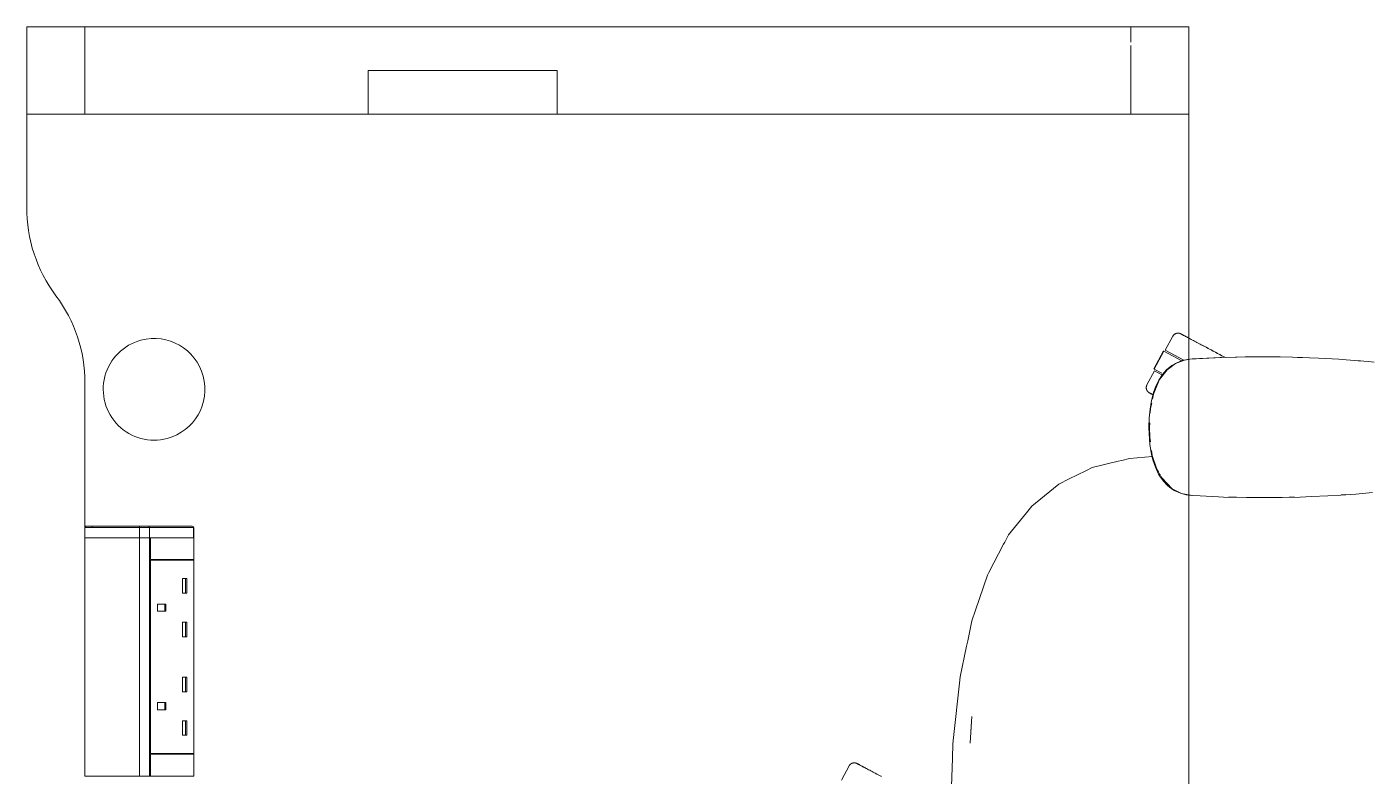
# Model space of a CAD drawing. Header units: millimetres. Extents: x 155927 to 326028, y -36033 to 97293.
# Drawn here: x 164906 to 165830, y 10477 to 10992 of the extents above; entities that cross this region are included whole.
import ezdxf

# ---------------------------------------------------------------- set-up
doc = ezdxf.new("R2010")
doc.units = ezdxf.units.MM
doc.header["$MEASUREMENT"] = 0
doc.layers.add('G-IMPT', color=8, linetype='CONTINUOUS', lineweight=9)
doc.layers.add('I-FURN', color=8, linetype='CONTINUOUS', lineweight=9)

msp = doc.modelspace()

# ---------------------------------------------------------------- linework, layer by layer
at = {"layer": 'G-IMPT'}
for p, q in [((165748.67, 10765.26), (165727.27, 10764.75)), ((165748.67, 10765.26), (165728.48, 10764.79)), ((165738.84, 10765.1), (165758.06, 10765.3)), ((165748.67, 10765.26), (165738.84, 10765.1)), ((165768.86, 10765.21), (165738.84, 10765.1)), ((165746.63, 10765.24), (165744.72, 10765.17)), ((165748.78, 10765.22), (165746.63, 10765.24)), ((165768.86, 10765.21), (165748.67, 10765.26)), ((165768.86, 10765.21), (165758.06, 10765.3)), ((165768.86, 10765.21), (165777.27, 10765.05)), ((165691.02, 10756.41), (165685.8, 10749.62)), ((165687.83, 10753.18), (165690.5, 10756.21)), ((165694.24, 10759.29), (165690.5, 10756.21)), ((165696.64, 10760.58), (165691.02, 10756.41)), ((165697.67, 10761.25), (165694.24, 10759.29)), ((165702.84, 10762.99), (165696.64, 10760.58)), ((165697.67, 10761.25), (165701.31, 10762.64)), ((165702.66, 10763.01), (165701.31, 10762.64)), ((165702.66, 10763.01), (165705.05, 10763.45)), ((165702.84, 10762.99), (165706.01, 10763.47)), ((165706.7, 10763.71), (165705.05, 10763.45)), ((165728.48, 10764.79), (165706.7, 10763.71)), ((165727.27, 10764.75), (165706.7, 10763.71)), ((165706.7, 10763.71), (165708.31, 10763.82)), ((165728.48, 10764.79), (165708.31, 10763.82)), ((165738.84, 10765.1), (165727.27, 10764.75)), ((165727.27, 10764.75), (165728.48, 10764.79)), ((165789.03, 10764.66), (165777.27, 10765.05)), ((165782.21, 10764.91), (165780.72, 10764.92)), ((165784.15, 10764.8), (165782.21, 10764.91)), ((165789.03, 10764.66), (165795.06, 10764.41)), ((165809.2, 10763.6), (165795.06, 10764.41)), ((165814.28, 10763.27), (165809.2, 10763.6)), ((165814.28, 10763.27), (165829.34, 10762.02)), ((165822.47, 10762.62), (165824.14, 10762.45)), ((165829.34, 10762.02), (165833.47, 10761.68)), ((165685.18, 10749.13), (165683.19, 10745.05)), ((165685.8, 10749.62), (165683.96, 10745.23)), ((165685.18, 10749.13), (165687.83, 10753.18)), ((165681.61, 10740.72), (165680.18, 10735.24)), ((165681.63, 10739.61), (165680.92, 10736.14)), ((165681.61, 10740.72), (165683.19, 10745.05)), ((165681.63, 10739.61), (165683.96, 10745.23)), ((165679.18, 10729.31), (165678.61, 10723.16)), ((165679.18, 10729.31), (165680.18, 10735.24)), ((165679.59, 10729.65), (165679.4, 10726.44)), ((165680.36, 10733.39), (165679.59, 10729.65)), ((165678.43, 10716.82), (165678.61, 10723.16)), ((165679, 10719.93), (165678.81, 10716.82)), ((165678.52, 10712.31), (165678.43, 10716.82)), ((165678.52, 10712.31), (165679.1, 10705)), ((165679.04, 10709.65), (165678.81, 10716.82)), ((165679.04, 10709.65), (165679.43, 10706.87)), ((165680.21, 10698.24), (165679.1, 10705)), ((165680.3, 10700.69), (165680.76, 10697.4)), ((165639.41, 10689.05), (165657.36, 10693.45)), ((165657.36, 10693.45), (165659.73, 10694.03)), ((165665.02, 10695.33), (165659.73, 10694.03)), ((165680.9, 10696.77), (165665.02, 10695.33)), ((165681.19, 10694.31), (165680.21, 10698.24)), ((165680.76, 10697.4), (165683.79, 10688)), ((165681.19, 10694.31), (165682.93, 10689.22)), ((165635.05, 10686.9), (165623.58, 10681.26)), ((165635.05, 10686.9), (165639.41, 10689.05)), ((165682.93, 10689.22), (165685.14, 10684.58)), ((165683.79, 10688), (165685.26, 10685.55)), ((165685.14, 10684.58), (165685.94, 10683.21)), ((165685.54, 10685.08), (165686.4, 10683.64)), ((165688.39, 10679.76), (165685.94, 10683.21)), ((165686.87, 10682.85), (165688.76, 10679.7)), ((165612.76, 10674.75), (165597.82, 10662.58)), ((165612.76, 10674.75), (165616.42, 10677.73)), ((165616.42, 10677.73), (165623.58, 10681.26)), ((165687.56, 10681.79), (165688.84, 10680.32)), ((165687.56, 10681.79), (165694.46, 10674.4)), ((165691.25, 10676.71), (165688.39, 10679.76)), ((165688.76, 10679.7), (165694.46, 10674.4)), ((165688.98, 10680.16), (165692.05, 10676.63)), ((165691.25, 10676.71), (165692.57, 10675.58)), ((165694.46, 10674.4), (165692.05, 10676.63)), ((165695.79, 10673.37), (165692.57, 10675.58)), ((165696.7, 10673.29), (165694.46, 10674.4)), ((165695.79, 10673.37), (165700.12, 10671.39)), ((165696.7, 10673.29), (165700.96, 10671.19)), ((165704.07, 10670.32), (165700.12, 10671.39)), ((165700.96, 10671.19), (165706.01, 10670.25)), ((165706.01, 10670.08), (165704.07, 10670.32)), ((165706.01, 10670.25), (165708.31, 10669.82)), ((165708.08, 10669.82), (165706.01, 10670.08)), ((165713.75, 10669.54), (165708.08, 10669.82)), ((165713.75, 10669.54), (165726.31, 10668.92)), ((165729.85, 10668.8), (165726.31, 10668.92)), ((165745.52, 10668.42), (165729.85, 10668.8)), ((165733.25, 10668.74), (165736.58, 10668.6)), ((165738.8, 10668.59), (165736.58, 10668.6)), ((165745.52, 10668.42), (165750.03, 10668.37)), ((165750.03, 10668.37), (165764.75, 10668.37)), ((165770.22, 10668.45), (165764.75, 10668.37)), ((165770.22, 10668.45), (165782.52, 10668.74)), ((165776.99, 10668.58), (165774.92, 10668.58)), ((165778.65, 10668.66), (165776.99, 10668.58)), ((165790.4, 10669.04), (165782.52, 10668.74)), ((165790.4, 10669.04), (165801.71, 10669.57)), ((165810.58, 10670.14), (165801.71, 10669.57)), ((165810.58, 10670.14), (165820.87, 10670.86)), ((165812.62, 10670.27), (165810.72, 10670.18)), ((165812.62, 10670.27), (165814.04, 10670.41)), ((165832.26, 10671.85), (165820.87, 10670.86)), ((165581.85, 10642.79), (165594.06, 10657.92)), ((165597.82, 10662.58), (165594.06, 10657.92)), ((165578.41, 10636.28), (165568.12, 10616.77)), ((165578.41, 10636.28), (165579.14, 10637.66)), ((165581.85, 10642.79), (165579.14, 10637.66)), ((165559.09, 10591.02), (165567.24, 10615.11)), ((165568.12, 10616.77), (165567.24, 10615.11)), ((165559.09, 10591.02), (165556.58, 10583.59)), ((165553.71, 10569.77), (165556.58, 10583.59)), ((165552.94, 10566.08), (165548.59, 10545.14)), ((165552.94, 10566.08), (165553.71, 10569.77)), ((165548.59, 10545.14), (165548.11, 10540.72)), ((165543.98, 10503.28), (165548.11, 10540.72)), ((165555.38, 10499.44), (165556.62, 10517.72)), ((165556.62, 10517.72), (165556.01, 10510.78)), ((165555.38, 10499.44), (165556.01, 10510.78)), ((165543.17, 10488.97), (165543.49, 10498.91)), ((165543.98, 10503.28), (165543.49, 10498.91)), ((165543.17, 10488.97), (165541.47, 10436.78))]:
    msp.add_line(p, q, dxfattribs=at)
at = {"layer": 'I-FURN'}
for p, q in [((164946.01, 10992.36), (164906.01, 10992.36)), ((164906.01, 10992.36), (165706.01, 10992.36)), ((164906.01, 10932.36), (164906.01, 10992.36)), ((164906.01, 10932.36), (164906.01, 10992.36)), ((164906.01, 10992.36), (164906.01, 10868.47)), ((165706.01, 10992.36), (164906.01, 10992.36)), ((164906.01, 10992.36), (165706.01, 10992.36)), ((164906.01, 10868.47), (164906.01, 10992.36)), ((165666.01, 10992.36), (164946.01, 10992.36)), ((164946.01, 10932.36), (164946.01, 10992.36)), ((164946.01, 10932.36), (164946.01, 10992.36)), ((165706.01, 10992.36), (165666.01, 10992.36)), ((165666.01, 10981.78), (165666.01, 10992.36)), ((165666.01, 10981.78), (165666.01, 10992.36)), ((165706.01, 10932.36), (165706.01, 10992.36)), ((165706.01, 10992.36), (165706.01, 10932.36)), ((165706.01, 9392.36), (165706.01, 10992.36)), ((165706.01, 10992.36), (165706.01, 9392.36)), ((165666.01, 10932.36), (165666.01, 10979.46)), ((165666.01, 10932.36), (165666.01, 10979.46)), ((165141.01, 10932.36), (165141.01, 10962.36)), ((165141.01, 10962.36), (165271.01, 10962.36)), ((165141.01, 10932.36), (165141.01, 10962.36)), ((165271.01, 10962.36), (165141.01, 10962.36)), ((165271.01, 10932.36), (165271.01, 10962.36)), ((165271.01, 10962.36), (165271.01, 10932.36)), ((165141.01, 10932.36), (164906.01, 10932.36)), ((164906.01, 10932.36), (164946.01, 10932.36)), ((164946.01, 10932.36), (165666.01, 10932.36)), ((165271.01, 10932.36), (165141.01, 10932.36)), ((165706.01, 10932.36), (165271.01, 10932.36)), ((165666.01, 10932.36), (165706.01, 10932.36)), ((165694.87, 10779.45), (165689.72, 10769.76)), ((165694.87, 10779.45), (165694.95, 10779.59)), ((165694.95, 10779.59), (165695.03, 10779.73)), ((165695.03, 10779.73), (165695.12, 10779.86)), ((165695.12, 10779.86), (165695.22, 10779.99)), ((165695.22, 10779.99), (165695.32, 10780.12)), ((165695.32, 10780.12), (165695.42, 10780.24)), ((165695.42, 10780.24), (165695.53, 10780.36)), ((165695.53, 10780.36), (165695.65, 10780.47)), ((165695.65, 10780.47), (165695.76, 10780.58)), ((165695.76, 10780.58), (165695.89, 10780.69)), ((165695.89, 10780.69), (165696.01, 10780.79)), ((165696.01, 10780.79), (165696.15, 10780.88)), ((165696.15, 10780.88), (165696.28, 10780.97)), ((165696.28, 10780.97), (165696.42, 10781.05)), ((165696.42, 10781.05), (165696.56, 10781.13)), ((165696.56, 10781.13), (165696.7, 10781.2)), ((165696.7, 10781.2), (165696.85, 10781.27)), ((165696.85, 10781.27), (165697, 10781.33)), ((165697, 10781.33), (165697.15, 10781.38)), ((165697.15, 10781.38), (165697.31, 10781.43)), ((165697.31, 10781.43), (165697.46, 10781.47)), ((165697.46, 10781.47), (165697.62, 10781.51)), ((165697.62, 10781.51), (165697.78, 10781.54)), ((165697.78, 10781.54), (165697.94, 10781.56)), ((165697.94, 10781.56), (165698.1, 10781.58)), ((165698.1, 10781.58), (165698.26, 10781.59)), ((165698.26, 10781.59), (165698.42, 10781.59)), ((165698.42, 10781.59), (165698.58, 10781.59)), ((165698.58, 10781.59), (165698.74, 10781.58)), ((165698.74, 10781.58), (165698.9, 10781.56)), ((165698.9, 10781.56), (165699.06, 10781.54)), ((165699.06, 10781.54), (165699.22, 10781.51)), ((165699.22, 10781.51), (165699.38, 10781.48)), ((165699.38, 10781.48), (165699.53, 10781.43)), ((165699.53, 10781.43), (165699.69, 10781.39)), ((165699.69, 10781.39), (165699.84, 10781.33)), ((165699.84, 10781.33), (165699.99, 10781.27)), ((165699.99, 10781.27), (165700.14, 10781.21)), ((165700.14, 10781.21), (165700.28, 10781.14)), ((165700.28, 10781.14), (165700.32, 10781.12)), ((165700.32, 10781.12), (165700.34, 10781.11)), ((165700.33, 10781.11), (165700.32, 10781.12)), ((165700.37, 10781.09), (165700.33, 10781.11)), ((165700.34, 10781.11), (165700.4, 10781.07)), ((165700.45, 10781.05), (165700.37, 10781.09)), ((165700.4, 10781.07), (165700.5, 10781.02)), ((165700.57, 10780.98), (165700.45, 10781.05)), ((165700.5, 10781.02), (165700.64, 10780.95)), ((165700.73, 10780.9), (165700.57, 10780.98)), ((165700.64, 10780.95), (165700.82, 10780.85)), ((165700.94, 10780.79), (165700.73, 10780.9)), ((165700.82, 10780.85), (165701.04, 10780.73)), ((165701.18, 10780.66), (165700.94, 10780.79)), ((165701.04, 10780.73), (165701.3, 10780.6)), ((165701.46, 10780.51), (165701.18, 10780.66)), ((165701.3, 10780.6), (165701.6, 10780.44)), ((165701.77, 10780.34), (165701.46, 10780.51)), ((165701.6, 10780.44), (165701.93, 10780.26)), ((165702.13, 10780.16), (165701.77, 10780.34)), ((165701.93, 10780.26), (165702.3, 10780.06)), ((165702.52, 10779.95), (165702.13, 10780.16)), ((165702.3, 10780.06), (165702.71, 10779.84)), ((165702.95, 10779.72), (165702.52, 10779.95)), ((165702.71, 10779.84), (165703.16, 10779.61)), ((165703.42, 10779.47), (165702.95, 10779.72)), ((165703.16, 10779.61), (165703.64, 10779.35)), ((165703.92, 10779.2), (165703.42, 10779.47)), ((165703.64, 10779.35), (165704.16, 10779.08)), ((165704.45, 10778.92), (165703.92, 10779.2)), ((165704.16, 10779.08), (165704.71, 10778.78)), ((165705.02, 10778.62), (165704.45, 10778.92)), ((165704.71, 10778.78), (165705.3, 10778.47)), ((165705.62, 10778.3), (165705.02, 10778.62)), ((165706.26, 10777.96), (165705.62, 10778.3)), ((165706.92, 10777.61), (165706.26, 10777.96)), ((165707.62, 10777.24), (165706.92, 10777.61)), ((165708.34, 10776.85), (165707.62, 10777.24)), ((165709.09, 10776.46), (165708.34, 10776.85)), ((165709.86, 10776.04), (165709.09, 10776.46)), ((165710.66, 10775.62), (165709.86, 10776.04)), ((165711.49, 10775.18), (165710.66, 10775.62)), ((165711.04, 10775.42), (165711.88, 10774.97)), ((165712.34, 10774.73), (165711.49, 10775.18)), ((165711.88, 10774.97), (165712.73, 10774.52)), ((165713.2, 10774.27), (165712.34, 10774.73)), ((165712.73, 10774.52), (165713.61, 10774.05)), ((165688.43, 10769.32), (165681.85, 10756.96)), ((165682.02, 10756.87), (165688.6, 10769.23)), ((165688.6, 10769.23), (165701.1, 10762.58)), ((165702.39, 10763.03), (165689.72, 10769.76)), ((165714.09, 10773.79), (165713.2, 10774.27)), ((165713.61, 10774.05), (165714.51, 10773.57)), ((165715, 10773.31), (165714.09, 10773.79)), ((165714.51, 10773.57), (165715.42, 10773.09)), ((165715.92, 10772.82), (165715, 10773.31)), ((165715.42, 10773.09), (165716.35, 10772.59)), ((165716.86, 10772.32), (165715.92, 10772.82)), ((165716.35, 10772.59), (165717.29, 10772.09)), ((165717.81, 10771.82), (165716.86, 10772.32)), ((165717.29, 10772.09), (165718.25, 10771.58)), ((165718.77, 10771.31), (165717.81, 10771.82)), ((165718.25, 10771.58), (165719.22, 10771.07)), ((165719.75, 10770.79), (165718.77, 10771.31)), ((165719.22, 10771.07), (165720.2, 10770.55)), ((165720.73, 10770.27), (165719.75, 10770.79)), ((165720.2, 10770.55), (165721.19, 10770.02)), ((165721.72, 10769.74), (165720.73, 10770.27)), ((165721.19, 10770.02), (165722.18, 10769.49)), ((165722.72, 10769.21), (165721.72, 10769.74)), ((165722.18, 10769.49), (165723.18, 10768.96)), ((165723.72, 10768.68), (165722.72, 10769.21)), ((165723.18, 10768.96), (165724.18, 10768.43)), ((165724.72, 10768.14), (165723.72, 10768.68)), ((165724.18, 10768.43), (165725.19, 10767.9)), ((165725.73, 10767.61), (165724.72, 10768.14)), ((165725.19, 10767.9), (165726.19, 10767.36)), ((165726.73, 10767.07), (165725.73, 10767.61)), ((165726.19, 10767.36), (165727.2, 10766.83)), ((165727.74, 10766.54), (165726.73, 10767.07)), ((165727.2, 10766.83), (165728.2, 10766.29)), ((165728.74, 10766.01), (165727.74, 10766.54)), ((165728.2, 10766.29), (165729.19, 10765.76)), ((165729.73, 10765.48), (165728.74, 10766.01)), ((165729.19, 10765.76), (165730.19, 10765.24)), ((165730.72, 10764.95), (165729.73, 10765.48)), ((165730.19, 10765.24), (165731.17, 10764.71)), ((165687.32, 10754.05), (165682.02, 10756.87)), ((164946.01, 10747.36), (164946.01, 10647.79)), ((164946.01, 10647.79), (164946.01, 10747.36)), ((165682.21, 10755.64), (165677.06, 10745.95)), ((165687.4, 10752.88), (165682.21, 10755.64)), ((165676.59, 10744.21), (165676.6, 10744.37)), ((165676.59, 10744.05), (165676.59, 10744.21)), ((165676.59, 10743.89), (165676.59, 10744.05)), ((165676.6, 10743.73), (165676.59, 10743.89)), ((165676.6, 10744.37), (165676.61, 10744.53)), ((165676.62, 10743.57), (165676.6, 10743.73)), ((165676.61, 10744.53), (165676.64, 10744.69)), ((165676.64, 10743.41), (165676.62, 10743.57)), ((165676.64, 10744.69), (165676.67, 10744.85)), ((165676.67, 10743.25), (165676.64, 10743.41)), ((165676.67, 10744.85), (165676.7, 10745.01)), ((165676.7, 10743.09), (165676.67, 10743.25)), ((165676.7, 10745.01), (165676.74, 10745.17)), ((165676.75, 10742.94), (165676.7, 10743.09)), ((165676.74, 10745.17), (165676.79, 10745.32)), ((165676.79, 10742.78), (165676.75, 10742.94)), ((165676.79, 10745.32), (165676.84, 10745.47)), ((165676.85, 10742.63), (165676.79, 10742.78)), ((165676.84, 10745.47), (165676.9, 10745.62)), ((165676.91, 10742.48), (165676.85, 10742.63)), ((165676.9, 10745.62), (165676.97, 10745.77)), ((165676.97, 10742.34), (165676.91, 10742.48)), ((165676.97, 10745.77), (165677.04, 10745.91)), ((165677.05, 10742.19), (165676.97, 10742.34)), ((165677.04, 10745.91), (165677.06, 10745.95)), ((165677.12, 10742.05), (165677.05, 10742.19)), ((165677.21, 10741.91), (165677.12, 10742.05)), ((165677.3, 10741.78), (165677.21, 10741.91)), ((165677.39, 10741.65), (165677.3, 10741.78)), ((165677.49, 10741.52), (165677.39, 10741.65)), ((165677.59, 10741.4), (165677.49, 10741.52)), ((165677.7, 10741.28), (165677.59, 10741.4)), ((165677.82, 10741.16), (165677.7, 10741.28)), ((165677.93, 10741.05), (165677.82, 10741.16)), ((165678.06, 10740.95), (165677.93, 10741.05)), ((165678.18, 10740.85), (165678.06, 10740.95)), ((165678.31, 10740.75), (165678.18, 10740.85)), ((165678.45, 10740.66), (165678.31, 10740.75)), ((165678.58, 10740.58), (165678.45, 10740.66)), ((165678.72, 10740.5), (165678.58, 10740.58)), ((165678.73, 10740.5), (165678.72, 10740.5)), ((165678.72, 10740.5), (165678.74, 10740.49)), ((165678.77, 10740.48), (165678.73, 10740.5)), ((165678.74, 10740.49), (165678.81, 10740.46)), ((165678.85, 10740.43), (165678.77, 10740.48)), ((165678.81, 10740.46), (165678.91, 10740.41)), ((165678.98, 10740.37), (165678.85, 10740.43)), ((165678.91, 10740.41), (165679.05, 10740.33)), ((165679.14, 10740.28), (165678.98, 10740.37)), ((165679.05, 10740.33), (165679.23, 10740.24)), ((165679.34, 10740.17), (165679.14, 10740.28)), ((165679.23, 10740.24), (165679.45, 10740.12)), ((165679.58, 10740.05), (165679.34, 10740.17)), ((165679.45, 10740.12), (165679.7, 10739.98)), ((165679.86, 10739.9), (165679.58, 10740.05)), ((165679.7, 10739.98), (165680, 10739.82)), ((165680.18, 10739.73), (165679.86, 10739.9)), ((165680, 10739.82), (165680.34, 10739.64)), ((165680.53, 10739.54), (165680.18, 10739.73)), ((165680.34, 10739.64), (165680.71, 10739.45)), ((165680.93, 10739.33), (165680.53, 10739.54)), ((165680.71, 10739.45), (165681.12, 10739.23)), ((165681.36, 10739.1), (165680.93, 10739.33)), ((164946, 10640.79), (164946, 10647.79)), ((164983.46, 10647.79), (164946.01, 10647.79)), ((164946.01, 10647.79), (164946.01, 10640.79)), ((164951, 10648.79), (164947, 10648.79)), ((164947, 10648.79), (164984.03, 10648.79)), ((164951, 10648.79), (164951, 10647.79)), ((164989.56, 10648.79), (164951, 10648.79)), ((164990.38, 10647.79), (164983.46, 10647.79)), ((164983.46, 10647.79), (164983.46, 10640.79)), ((164984.03, 10648.79), (164989.56, 10648.79)), ((164989.56, 10648.79), (165019.84, 10648.79)), ((164989.56, 10648.79), (165019.84, 10648.79)), ((165020.66, 10647.79), (164990.38, 10647.79)), ((164990.38, 10647.79), (164990.38, 10640.79)), ((165020.51, 10648.53), (165020.48, 10648.56)), ((165020.84, 10647.79), (165020.66, 10647.79)), ((165020.66, 10647.79), (165020.66, 10640.79)), ((165020.84, 10647.79), (165020.84, 10640.79)), ((165020.84, 10647.79), (165020.84, 10640.79)), ((165020.84, 10640.79), (165020.84, 10647.79)), ((164946, 10476.79), (164946, 10640.69)), ((164983.46, 10640.79), (164946.01, 10640.79)), ((164946.01, 10640.69), (164946.01, 10476.79)), ((164946.01, 10640.69), (164983.46, 10640.69)), ((164990.38, 10640.79), (164983.46, 10640.79)), ((164983.46, 10640.69), (164983.46, 10476.79)), ((164983.46, 10640.69), (164990.38, 10640.69)), ((165020.66, 10640.79), (164990.38, 10640.79)), ((164990.38, 10640.69), (164990.38, 10476.79)), ((164991.02, 10640.69), (164990.38, 10640.69)), ((164991.02, 10625.72), (164991.02, 10640.69)), ((164991.22, 10640.72), (164991.22, 10625.72)), ((165021.04, 10640.72), (164991.22, 10640.72)), ((165020.84, 10640.79), (165020.66, 10640.79)), ((165020.84, 10640.69), (165020.84, 10476.79)), ((165021.04, 10625.72), (165021.04, 10640.72)), ((164991.02, 10492.22), (164991.02, 10625.22)), ((164991.22, 10625.72), (165021.04, 10625.72)), ((164991.22, 10625.22), (164991.22, 10492.22)), ((165021.04, 10625.22), (164991.22, 10625.22)), ((165020.66, 10625.22), (165020.66, 10625.72)), ((165021.04, 10492.22), (165021.04, 10625.22)), ((165016.02, 10612.62), (165013.15, 10612.62)), ((165013.15, 10612.62), (165013.15, 10602.62)), ((165015.28, 10612.62), (165015.28, 10602.62)), ((165016.02, 10612.62), (165016.02, 10602.62)), ((165016.02, 10602.62), (165013.15, 10602.62)), ((164995.94, 10590.12), (164995.94, 10595.12)), ((164995.94, 10595.12), (165001.68, 10595.12)), ((165001.68, 10590.12), (164995.94, 10590.12)), ((165000.94, 10595.12), (165000.94, 10590.12)), ((165001.68, 10595.12), (165001.68, 10590.12)), ((165016.02, 10582.62), (165013.15, 10582.62)), ((165013.15, 10582.62), (165013.15, 10572.62)), ((165015.28, 10582.62), (165015.28, 10572.62)), ((165016.02, 10582.62), (165016.02, 10572.62)), ((165016.02, 10572.62), (165013.15, 10572.62)), ((165016.02, 10544.83), (165013.15, 10544.83)), ((165013.15, 10544.83), (165013.15, 10534.83)), ((165015.28, 10544.83), (165015.28, 10534.83)), ((165016.02, 10544.83), (165016.02, 10534.83)), ((165016.02, 10534.83), (165013.15, 10534.83)), ((165001.68, 10527.33), (164995.94, 10527.33)), ((164995.94, 10527.33), (164995.94, 10522.33)), ((165000.94, 10527.33), (165000.94, 10522.33)), ((165001.68, 10527.33), (165001.68, 10522.33)), ((165001.68, 10522.33), (164995.94, 10522.33)), ((165016.02, 10514.83), (165013.15, 10514.83)), ((165013.15, 10514.83), (165013.15, 10504.83)), ((165015.28, 10514.83), (165015.28, 10504.83)), ((165016.02, 10514.83), (165016.02, 10504.83)), ((165016.02, 10504.83), (165013.15, 10504.83)), ((164991.02, 10476.79), (164991.02, 10491.72)), ((165021.04, 10492.22), (164991.22, 10492.22)), ((164991.22, 10491.72), (164991.22, 10476.72)), ((165021.04, 10491.72), (164991.22, 10491.72)), ((165020.66, 10491.72), (165020.66, 10492.22)), ((165021.04, 10476.72), (165021.04, 10491.72)), ((165472.01, 10483.71), (165466.86, 10474.03)), ((165472.01, 10483.71), (165472.09, 10483.85)), ((165472.09, 10483.85), (165472.18, 10483.99)), ((165472.18, 10483.99), (165472.27, 10484.12)), ((165472.27, 10484.12), (165472.36, 10484.25)), ((165472.36, 10484.25), (165472.46, 10484.38)), ((165472.46, 10484.38), (165472.57, 10484.5)), ((165472.57, 10484.5), (165472.68, 10484.62)), ((165472.68, 10484.62), (165472.79, 10484.74)), ((165472.79, 10484.74), (165472.91, 10484.84)), ((165472.91, 10484.84), (165473.03, 10484.95)), ((165473.03, 10484.95), (165473.16, 10485.05)), ((165473.16, 10485.05), (165473.29, 10485.14)), ((165473.29, 10485.14), (165473.43, 10485.23)), ((165473.43, 10485.23), (165473.56, 10485.31)), ((165473.56, 10485.31), (165473.7, 10485.39)), ((165473.7, 10485.39), (165473.85, 10485.46)), ((165473.85, 10485.46), (165474, 10485.53)), ((165474, 10485.53), (165474.15, 10485.59)), ((165474.15, 10485.59), (165474.3, 10485.64)), ((165474.3, 10485.64), (165474.45, 10485.69)), ((165474.45, 10485.69), (165474.61, 10485.73)), ((165474.61, 10485.73), (165474.76, 10485.77)), ((165474.76, 10485.77), (165474.92, 10485.8)), ((165474.92, 10485.8), (165475.08, 10485.82)), ((165475.08, 10485.82), (165475.24, 10485.84)), ((165475.24, 10485.84), (165475.4, 10485.85)), ((165475.4, 10485.85), (165475.56, 10485.85)), ((165475.56, 10485.85), (165475.73, 10485.85)), ((165475.73, 10485.85), (165475.89, 10485.84)), ((165475.89, 10485.84), (165476.05, 10485.82)), ((165476.05, 10485.82), (165476.21, 10485.8)), ((165476.21, 10485.8), (165476.37, 10485.77)), ((165476.37, 10485.77), (165476.52, 10485.74)), ((165476.52, 10485.74), (165476.68, 10485.7)), ((165476.68, 10485.7), (165476.83, 10485.65)), ((165476.83, 10485.65), (165476.99, 10485.59)), ((165476.99, 10485.59), (165477.14, 10485.54)), ((165477.14, 10485.54), (165477.28, 10485.47)), ((165477.28, 10485.47), (165477.43, 10485.4)), ((165477.43, 10485.4), (165477.47, 10485.38)), ((165477.47, 10485.38), (165477.49, 10485.37)), ((165477.51, 10485.35), (165477.47, 10485.38)), ((165477.47, 10485.38), (165477.47, 10485.38)), ((165477.49, 10485.37), (165477.55, 10485.34)), ((165477.6, 10485.31), (165477.51, 10485.35)), ((165477.55, 10485.34), (165477.65, 10485.28)), ((165477.72, 10485.24), (165477.6, 10485.31)), ((165477.65, 10485.28), (165477.79, 10485.21)), ((165477.88, 10485.16), (165477.72, 10485.24)), ((165477.79, 10485.21), (165477.97, 10485.11)), ((165478.08, 10485.05), (165477.88, 10485.16)), ((165477.97, 10485.11), (165478.19, 10485)), ((165478.32, 10484.92), (165478.08, 10485.05)), ((165478.19, 10485), (165478.44, 10484.86)), ((165478.6, 10484.78), (165478.32, 10484.92)), ((165478.44, 10484.86), (165478.74, 10484.7)), ((165478.92, 10484.61), (165478.6, 10484.78)), ((165478.74, 10484.7), (165479.08, 10484.52)), ((165479.27, 10484.42), (165478.92, 10484.61)), ((165479.08, 10484.52), (165479.45, 10484.32)), ((165479.67, 10484.21), (165479.27, 10484.42)), ((165479.45, 10484.32), (165479.86, 10484.11)), ((165480.1, 10483.98), (165479.67, 10484.21)), ((165479.86, 10484.11), (165480.31, 10483.87)), ((165480.56, 10483.73), (165480.1, 10483.98)), ((165480.31, 10483.87), (165480.79, 10483.61)), ((165481.06, 10483.47), (165480.56, 10483.73)), ((165480.79, 10483.61), (165481.31, 10483.34)), ((165481.6, 10483.18), (165481.06, 10483.47)), ((165481.31, 10483.34), (165481.86, 10483.04)), ((165482.17, 10482.88), (165481.6, 10483.18)), ((165481.86, 10483.04), (165482.44, 10482.73)), ((165482.77, 10482.56), (165482.17, 10482.88)), ((165483.4, 10482.22), (165482.77, 10482.56)), ((165484.07, 10481.87), (165483.4, 10482.22)), ((165484.76, 10481.5), (165484.07, 10481.87)), ((165485.48, 10481.12), (165484.76, 10481.5)), ((165486.23, 10480.72), (165485.48, 10481.12)), ((165487.01, 10480.3), (165486.23, 10480.72)), ((165487.81, 10479.88), (165487.01, 10480.3)), ((165488.63, 10479.44), (165487.81, 10479.88)), ((165488.19, 10479.68), (165489.02, 10479.23)), ((165489.48, 10478.99), (165488.63, 10479.44)), ((165489.02, 10479.23), (165489.88, 10478.78)), ((165490.35, 10478.53), (165489.48, 10478.99)), ((165489.88, 10478.78), (165490.75, 10478.31)), ((164983.46, 10476.79), (164946.01, 10476.79)), ((164990.38, 10476.79), (164983.46, 10476.79)), ((164991.22, 10476.72), (164988.76, 10476.72)), ((164990.38, 10476.79), (164991.02, 10476.79)), ((164991.22, 10476.72), (165021.04, 10476.72)), ((165491.24, 10478.06), (165490.35, 10478.53)), ((165490.75, 10478.31), (165491.65, 10477.84)), ((165492.14, 10477.57), (165491.24, 10478.06)), ((165491.65, 10477.84), (165492.56, 10477.35)), ((165493.06, 10477.08), (165492.14, 10477.57)), ((165492.56, 10477.35), (165493.49, 10476.86)), ((165494, 10476.59), (165493.06, 10477.08)), ((165493.49, 10476.86), (165494.44, 10476.35))]:
    msp.add_line(p, q, dxfattribs=at)
at = {"layer": 'I-FURN', "flags": 128}
for points in [[(164947, 10648.79), (164946.96, 10648.78), (164946.92, 10648.78), (164946.88, 10648.78), (164946.84, 10648.77), (164946.8, 10648.77), (164946.76, 10648.76), (164946.72, 10648.75), (164946.68, 10648.73), (164946.64, 10648.72), (164946.61, 10648.71), (164946.57, 10648.69), (164946.53, 10648.67), (164946.5, 10648.65), (164946.46, 10648.63), (164946.43, 10648.61), (164946.4, 10648.59), (164946.37, 10648.56), (164946.34, 10648.54), (164946.31, 10648.51), (164946.28, 10648.48), (164946.25, 10648.45), (164946.22, 10648.42), (164946.2, 10648.39), (164946.18, 10648.36), (164946.15, 10648.33), (164946.13, 10648.29), (164946.11, 10648.26), (164946.1, 10648.22), (164946.08, 10648.18), (164946.06, 10648.15), (164946.05, 10648.11), (164946.04, 10648.07), (164946.03, 10648.03), (164946.02, 10647.99), (164946.01, 10647.96), (164946, 10647.92), (164946, 10647.88), (164946, 10647.84), (164946, 10647.8), (164946, 10647.79)], [(164951, 10648.79), (164950.84, 10648.79), (164950.68, 10648.79), (164950.52, 10648.79), (164950.36, 10648.79), (164950.2, 10648.79), (164950.04, 10648.79), (164949.89, 10648.79), (164949.74, 10648.79), (164949.59, 10648.79), (164949.44, 10648.79), (164949.29, 10648.79), (164949.15, 10648.79), (164949.01, 10648.79), (164948.87, 10648.79), (164948.74, 10648.79), (164948.61, 10648.79), (164948.48, 10648.79), (164948.36, 10648.79), (164948.24, 10648.79), (164948.13, 10648.79), (164948.02, 10648.79), (164947.91, 10648.79), (164947.81, 10648.79), (164947.72, 10648.79), (164947.63, 10648.79), (164947.55, 10648.79), (164947.47, 10648.79), (164947.4, 10648.79), (164947.33, 10648.79), (164947.27, 10648.79), (164947.21, 10648.79), (164947.16, 10648.79), (164947.12, 10648.79), (164947.08, 10648.79), (164947.05, 10648.79), (164947.03, 10648.79), (164947.01, 10648.79), (164947, 10648.79), (164947, 10648.79)], [(164947, 10648.79), (164947, 10648.79), (164947, 10648.79)], [(164947, 10648.79), (164947.28, 10648.79), (164947.7, 10648.79), (164948.24, 10648.79), (164948.93, 10648.79), (164949.74, 10648.79), (164950.69, 10648.79), (164951.77, 10648.79), (164952.98, 10648.79), (164954.32, 10648.79), (164955.78, 10648.79), (164957.36, 10648.79), (164959.06, 10648.79), (164960.88, 10648.79), (164962.81, 10648.79), (164964.86, 10648.79), (164967.01, 10648.79), (164969.27, 10648.79), (164971.62, 10648.79), (164974.08, 10648.79), (164976.62, 10648.79), (164979.26, 10648.79), (164981.98, 10648.79), (164984.03, 10648.79)], [(164984.03, 10648.79), (164984.16, 10648.79), (164984.3, 10648.79), (164984.44, 10648.79), (164984.58, 10648.79), (164984.73, 10648.79), (164984.88, 10648.79), (164985.03, 10648.79), (164985.18, 10648.79), (164985.34, 10648.79), (164985.49, 10648.79), (164985.65, 10648.79), (164985.81, 10648.79), (164985.97, 10648.79), (164986.13, 10648.79), (164986.29, 10648.79), (164986.45, 10648.79), (164986.61, 10648.79), (164986.76, 10648.79), (164986.92, 10648.79), (164987.08, 10648.79), (164987.24, 10648.79), (164987.39, 10648.79), (164987.54, 10648.79), (164987.7, 10648.79), (164987.84, 10648.79), (164987.99, 10648.79), (164988.13, 10648.79), (164988.27, 10648.79), (164988.41, 10648.79), (164988.54, 10648.79), (164988.67, 10648.79), (164988.8, 10648.79), (164988.92, 10648.79), (164989.04, 10648.79), (164989.16, 10648.79), (164989.26, 10648.79), (164989.37, 10648.79), (164989.47, 10648.79), (164989.56, 10648.79)], [(165020.84, 10647.79), (165020.84, 10647.83), (165020.84, 10647.87), (165020.83, 10647.91), (165020.83, 10647.94), (165020.82, 10647.98), (165020.81, 10648.02), (165020.8, 10648.06), (165020.79, 10648.1), (165020.78, 10648.14), (165020.76, 10648.18), (165020.75, 10648.21), (165020.73, 10648.25), (165020.71, 10648.28)]]:
    msp.add_lwpolyline(points, dxfattribs=at)
at = {"layer": 'I-FURN'}
for centre, radius, start, end in [((165006.03, 10867.37), 100.03, 179.37439, 216.8699), ((165006.03, 10867.37), 100.03, 179.37439, 216.8699), ((164846.01, 10747.36), 100, 0, 36.8699), ((164846.01, 10747.36), 100, 0, 36.8699), ((164993.58, 10742.91), 35, 105, 165), ((164993.58, 10742.91), 35, 285, 105), ((164993.58, 10742.91), 35, 165.29956, 285)]:
    msp.add_arc(centre, radius, start, end, dxfattribs=at)
at = {"layer": 'I-FURN', "extrusion": (0, 0, -1)}
for centre, major_axis, ratio, start_param, end_param in [((164947, 10647.79), (0, -1), 0.998113, 1.570796, 3.141593), ((164984.03, 10647.79), (0, -1), 0.56467, 1.570796, 3.141593), ((164989.56, 10647.79), (0, -1), 0.819152, 3.141593, 4.712389), ((165019.84, 10647.79), (0, 1), 0.819152, 0, 1.570796)]:
    msp.add_ellipse(centre, major_axis=major_axis, ratio=ratio, start_param=start_param, end_param=end_param, dxfattribs=at)

doc.saveas('drawing.dxf')
